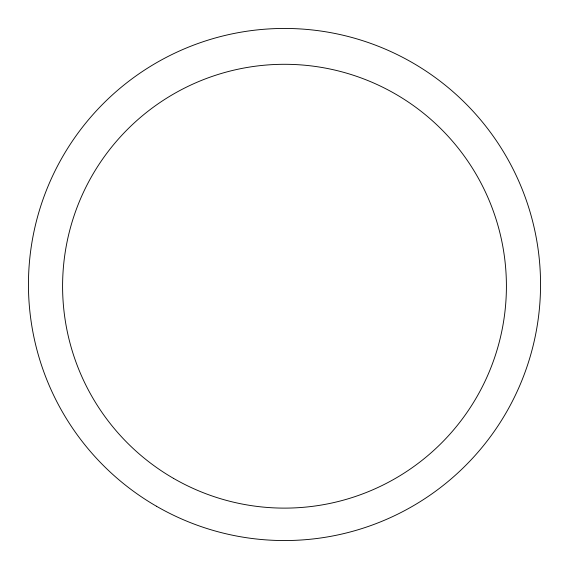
<?xml version="1.0" encoding="UTF-8"?>
<svg xmlns="http://www.w3.org/2000/svg" width="569" height="569" viewBox="0 0 569 569"><rect width="100%" height="100%" fill="white"/><g stroke="black" fill="none" stroke-linecap="round" stroke-linejoin="round"><path stroke-width="0.85" d="M156.475 506.246A256.05 256.05 0 0 0 540.55 284.5A256.05 256.05 0 0 0 156.475 62.754A256.05 256.05 0 0 0 156.475 506.246M173.545 478.387A221.91 221.91 0 0 0 506.41 286.207A221.91 221.91 0 0 0 173.545 94.027A221.91 221.91 0 0 0 173.545 478.387"/></g></svg>
